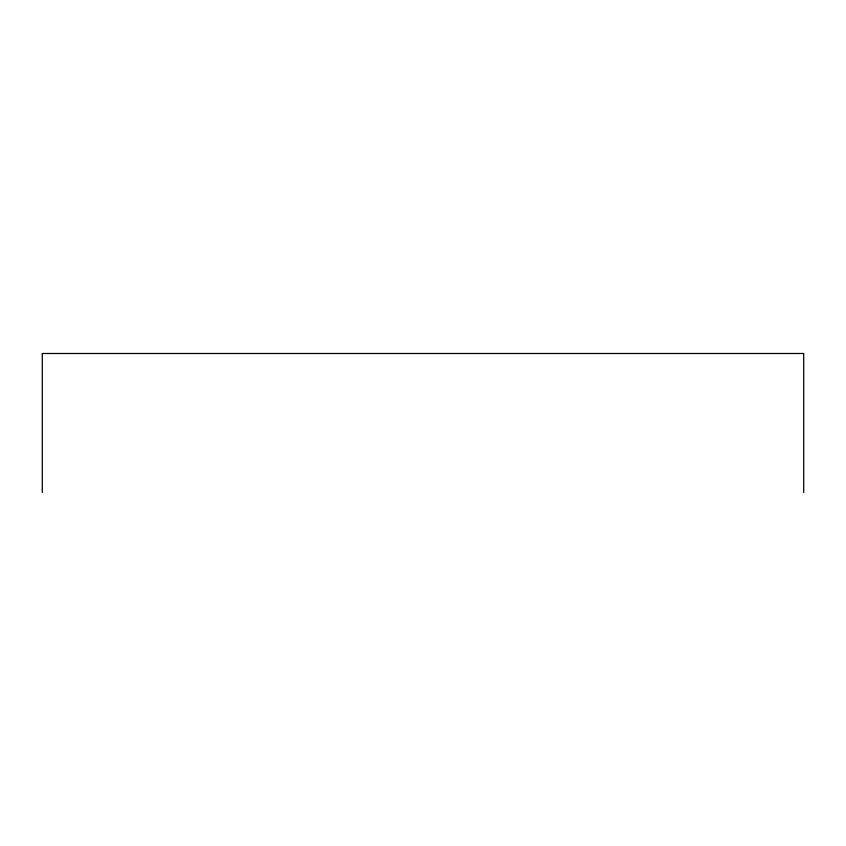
<?xml version="1.0" encoding="UTF-8"?>
<svg xmlns="http://www.w3.org/2000/svg" width="846" height="846" viewBox="0 0 846 846"><rect width="100%" height="100%" fill="white"/><g stroke="black" fill="none" stroke-linecap="round" stroke-linejoin="round"><path stroke-width="1.27" d="M803.7 492.509L803.7 353.491L42.3 353.491L42.3 492.509"/></g></svg>
